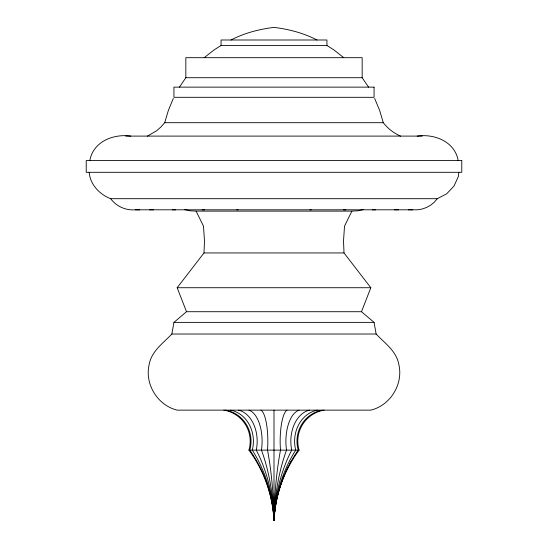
<?xml version="1.0" encoding="UTF-8"?>
<svg xmlns="http://www.w3.org/2000/svg" width="548" height="548" viewBox="0 0 548 548"><rect width="100%" height="100%" fill="white"/><g stroke="black" fill="none" stroke-linecap="round" stroke-linejoin="round"><path stroke-width="0.82" d="M186.512 311.716L177.175 287.727L203.986 252.95L204.486 241.017L203.486 226.132L196.095 211.117L351.905 211.117L344.514 226.132L343.514 241.017L344.014 252.95L370.825 287.727L361.488 311.716L186.512 311.716L173.935 322.375L171.86 334.02C163.112 343.295 151.556 351.035 149.152 364.523C144.535 384.134 157.598 405.39 177.175 410.137L370.825 410.137C390.402 405.39 403.465 384.134 398.848 364.523C396.444 351.035 384.888 343.295 376.14 334.02L374.065 322.375L361.488 311.716M458.806 172.305L458.423 176.333L454.032 186.019L446.736 193.752L437.325 198.698L434.283 202.212L430.687 205.151L426.639 207.445L422.261 209.007L417.686 209.809L413.041 209.822M89.81 160.578C93.187 141.624 113.381 133.609 130.767 136.096M147.439 136.13L156.646 130.725L160.934 126.972L164.708 122.697L168.387 110.36L173.312 98.462M179.422 87.132L185.834 77.713L185.834 57.691L362.166 57.691L362.166 77.713L368.578 87.132M204.219 57.691L214.343 49.738L221.063 45.491L326.937 45.491L333.657 49.738L343.781 57.691M230.996 39.997C244.34 33.058 259.115 29.195 274 27.4C288.885 29.195 303.661 33.058 317.004 39.997M363.577 209.555L357.803 210.816L352.104 211.09M309.983 209.822L311.189 209.809M343.521 209.822L345.843 209.809M372.318 209.822L375.599 209.809M394.409 209.822L398.437 209.809M408.301 209.822L412.788 209.809L135.212 209.809L139.699 209.822M185.834 77.713L362.166 77.713M164.708 122.697L383.292 122.697C387.82 128.513 393.786 133.205 400.561 136.13M125.718 136.096L422.282 136.096M89.194 172.305C90.078 184.45 99.592 194.506 110.675 198.698L437.325 198.698M195.896 211.09L190.197 210.816L184.423 209.555M203.986 252.95L344.014 252.95M177.175 287.727L370.825 287.727M173.935 322.375L374.065 322.375M171.86 334.02L376.14 334.02M223.851 410.137A31.531 31.531 0 0 1 248.922 450.127L299.078 450.127A31.531 31.531 0 0 1 324.149 410.137M134.959 209.822C125.636 210.576 116.197 206.254 110.675 198.698M149.563 209.809L153.591 209.822M172.401 209.809L175.682 209.822M202.157 209.809L204.479 209.822M236.811 209.809L238.017 209.822M417.234 136.096C434.619 133.609 454.813 141.624 458.19 160.578M374.688 98.462L379.613 110.36L383.292 122.697M326.937 45.491L326.937 39.997L221.063 39.997L221.063 45.491M274 410.137L274 520.6A130.04 130.04 0 0 1 299.078 450.127M248.922 450.127A130.04 130.04 0 0 1 274 520.6A130.04 112.621 -90 0 1 275.63 504.119M225.557 410.137A31.531 30.455 -90 0 1 249.778 450.127A130.04 125.615 90 0 1 274 520.6A130.04 91.954 90 0 1 274.185 516.654M274.336 514.298A130.04 91.954 90 0 1 274.582 511.154M230.571 410.137A31.531 27.304 -90 0 1 252.286 450.127A130.04 112.621 -90 0 1 274 520.6A130.04 125.615 -90 0 1 277.398 496.392M277.583 495.625A130.04 125.615 -90 0 1 278.987 490.289M279.206 489.528A130.04 125.615 -90 0 1 283.295 477.623M283.59 476.89A130.04 125.615 -90 0 1 284.494 474.712M285.761 471.835A130.04 125.615 -90 0 1 288.132 466.875M289.954 463.403A130.04 125.615 -90 0 1 291.091 461.348M238.538 410.137A31.531 22.297 -90 0 1 256.272 450.127A130.04 91.954 -90 0 1 274 520.6A130.04 91.954 -90 0 1 291.728 450.127A31.531 22.297 -90 0 1 309.462 410.137M248.922 410.137A31.531 15.769 90 0 1 261.464 450.127A130.04 65.02 90 0 1 274 520.6A130.04 112.621 90 0 1 295.714 450.127A31.531 27.304 -90 0 1 317.429 410.137M261.019 410.137A31.531 8.158 -90 0 1 267.513 450.127A130.04 33.661 -90 0 1 274 520.6A130.04 125.615 90 0 1 298.222 450.127A31.531 30.455 -90 0 1 322.443 410.137M273.815 516.654A130.04 91.954 90 0 1 274 520.6A130.04 65.02 -90 0 1 286.536 450.127A31.531 15.769 -90 0 1 299.078 410.137M286.981 410.137A31.531 8.158 -90 0 0 280.487 450.127A130.04 33.661 90 0 0 274 520.6A130.04 33.661 -90 0 1 274.069 516.654M273.932 516.654A130.04 33.661 90 0 1 274 520.6M273.418 511.154A130.04 91.954 90 0 1 273.664 514.298M374.065 87.132L173.935 87.132L173.935 97.311L374.065 97.311L374.065 87.132M461.779 160.578L86.221 160.578L86.221 172.305L461.779 172.305L461.779 160.578"/></g></svg>
